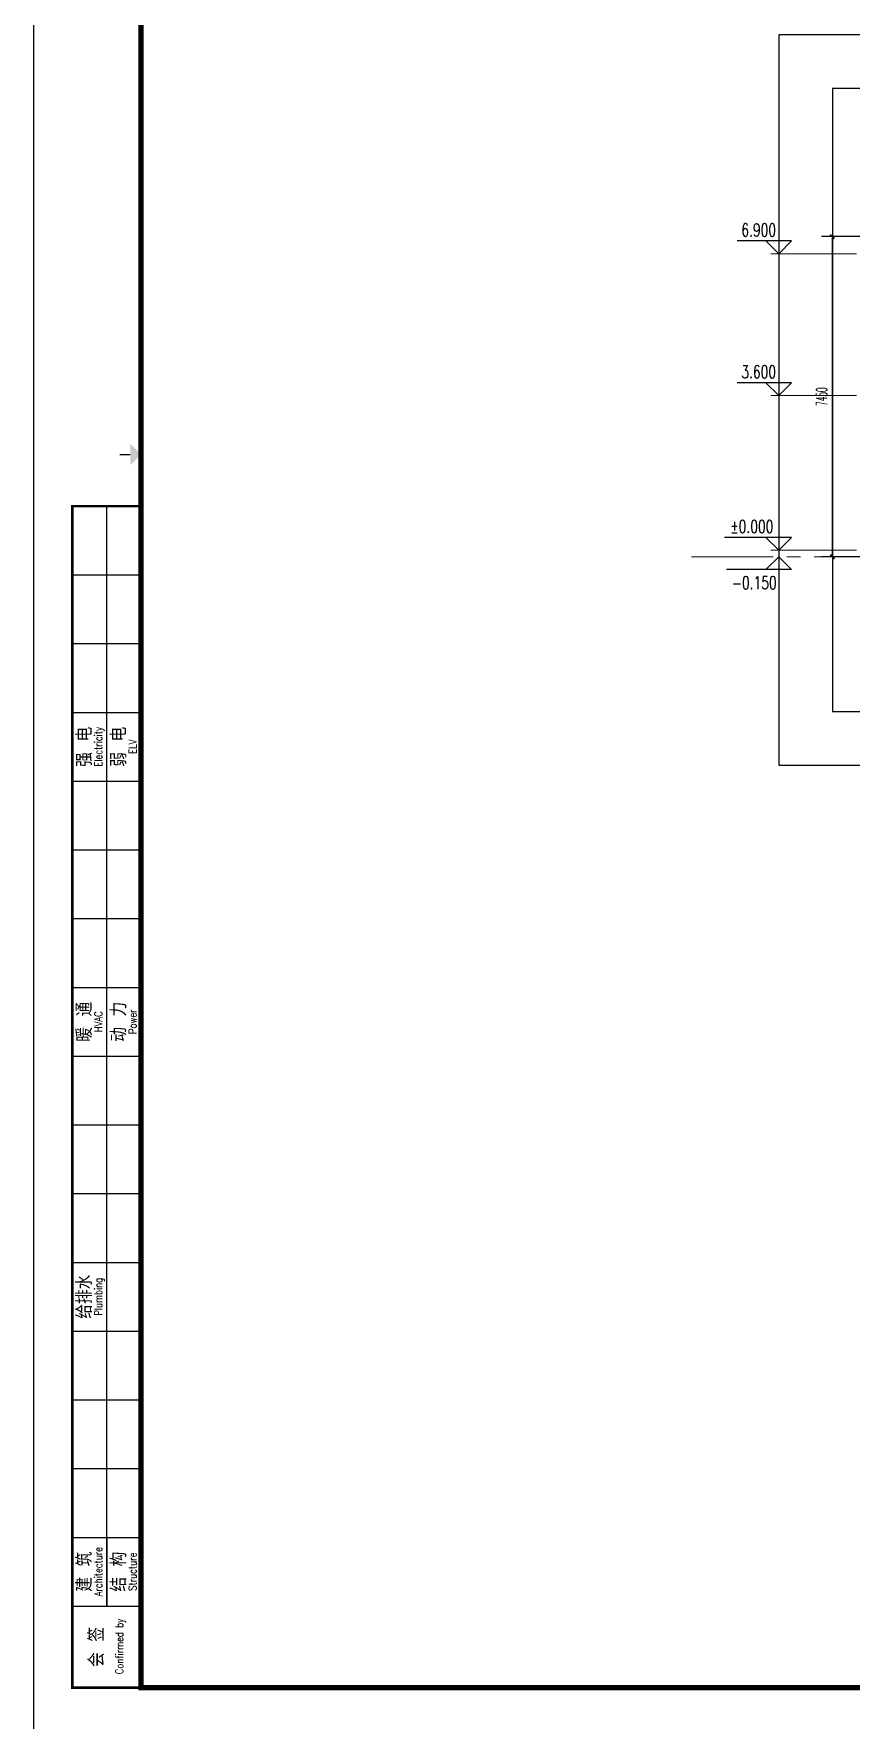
# Model space of a CAD drawing. Header units: millimetres. Extents: x -13830 to 215738, y -24143 to 193994.
# Drawn here: x -3452 to 15588, y 5800 to 45052 of the extents above; entities that cross this region are included whole.
import ezdxf
from ezdxf.enums import TextEntityAlignment as Align

# ---------------------------------------------------------------- set-up
doc = ezdxf.new("R2010")
doc.units = ezdxf.units.MM
doc.header["$LTSCALE"] = 100
doc.linetypes.add('CENTER2', pattern=[28.575, 19.05, -3.175, 3.175, -3.175])
doc.linetypes.add('DOTE', pattern=[2.42, 2, -0.2, 0.02, -0.2])
doc.layers.get('0').update_dxf_attribs({"linetype": 'CONTINUOUS'})
doc.layers.get('DEFPOINTS').update_dxf_attribs({"linetype": 'CONTINUOUS'})
doc.layers.add('A-_ANOTGRID_E-', color=8, linetype='CENTER2', lineweight=5)
for name, color, linetype in [('DIM_ELEV', 3, 'CONTINUOUS'), ('PUB_DIM', 3, 'CONTINUOUS'), ('PUB_TEXT', 7, 'CONTINUOUS'), ('TK HAHA', 1, 'CONTINUOUS'), ('图框', 7, 'CONTINUOUS')]:
    doc.layers.add(name, color=color, linetype=linetype)
doc.styles.add('_TCH_DIM', font='SIMPLEX', dxfattribs={"bigfont": 'GBCBIG'})
doc.styles.add('DIM_FONT_T3', font='SIMPLEX', dxfattribs={"width": 0.494118, "bigfont": 'GBCBIG'})
doc.styles.add('TKZ2_tjkts.shx', font='tjromant.shx', dxfattribs={"bigfont": 'tjkts.shx'})
doc.dimstyles.new('_TCH_ARCH&&100', dxfattribs={"dimtxt": 255, "dimasz": 100, "dimexe": 250, "dimexo": 300, "dimgap": 122.5, "dimtad": 1, "dimdec": 0, "dimzin": 0, "dimdsep": 46, "dimtxsty": 'DIM_FONT_T3', "dimblk": 'ARCHTICK', "dimcen": 0.09, "dimclrt": 7, "dimazin": 0, "dimtfac": 1, "dimtdec": 0, "dimtix": 1, "dimtmove": 2, "dimatfit": 3, "dimldrblk": 'ARCHTICK', "dimfxl": 1, "dimtolj": 1, "dimtzin": 0, "dimarcsym": 0})

# ---------------------------------------------------------------- blocks, each defined once
blk = doc.blocks.new('TJAD_TK_A1')
for p, q in [((517.38, 385.45), (517.38, 641.45)), ((509.38, 625.45), (525.38, 625.45)), ((509.38, 609.45), (525.38, 609.45)), ((509.38, 593.45), (525.38, 593.45)), ((509.38, 577.45), (525.38, 577.45)), ((509.38, 561.45), (525.38, 561.45)), ((509.38, 545.45), (525.38, 545.45)), ((509.38, 529.45), (525.38, 529.45)), ((509.38, 513.45), (525.38, 513.45)), ((509.38, 497.45), (525.38, 497.45)), ((509.38, 481.45), (525.38, 481.45)), ((509.38, 465.45), (525.38, 465.45)), ((509.38, 449.45), (525.38, 449.45)), ((509.38, 433.45), (525.38, 433.45)), ((509.38, 417.45), (525.38, 417.45)), ((509.38, 401.45), (525.38, 401.45)), ((517.38, 401.45), (517.38, 385.45)), ((509.38, 385.45), (525.38, 385.45))]:
    blk.add_line(p, q)
at = {"layer": '图框'}
blk.add_line((500.38, 356.45), (500.38, 950.45), dxfattribs=at)
at = {"layer": '图框', "const_width": 1.2}
blk.add_lwpolyline([(1331.38, 940.45), (525.38, 940.45), (525.38, 366.45), (1331.38, 366.45)], close=True, dxfattribs=at)
at = {"layer": '图框'}
for points, const_width in [([(522.88, 653.45), (520.38, 653.45)], 0.3), ([(525.38, 366.45), (509.38, 366.45), (509.38, 641.45), (525.38, 641.45)], 0.6)]:
    blk.add_lwpolyline(points, dxfattribs=dict(at, const_width=const_width))
blk.add_solid([(522.88, 650.95), (522.88, 655.95), (525.38, 653.45)], dxfattribs=at)
at = {"style": 'TKZ2_tjkts.shx'}
for s, p in [('强 电', (512.17, 585.45)), ('弱 电', (520.17, 585.45)), ('暖 通', (512.17, 521.45)), ('动 力', (520.17, 521.45)), ('给排水', (512.17, 457.45)), ('建 筑', (512.17, 393.45)), ('结 构', (520.17, 393.45)), ('会 签', (515, 375.95))]:
    blk.add_text(s, height=3.6, rotation=90, dxfattribs=at).set_placement(p, align=Align.MIDDLE_CENTER)
at = {"style": 'TKZ2_tjkts.shx', "width": 0.8}
for s, p in [('Electricity', (515.4, 585.45)), ('ELV', (523.4, 585.45)), ('HVAC', (515.4, 521.45)), ('Power', (523.4, 521.45)), ('Plumbing', (515.4, 457.45)), ('Architecture', (515.4, 393.45)), ('Structure', (523.4, 393.45)), ('Confirmed by', (520.33, 376.06))]:
    blk.add_text(s, height=1.8, rotation=90, dxfattribs=at).set_placement(p, align=Align.MIDDLE_CENTER)
blk = doc.blocks.new('180703-expo')
at = {"layer": '图框'}
blk.add_blockref('TJAD_TK_A1', (-500.38, -356.45), dxfattribs=at)
blk = doc.blocks.new('_ArchTick')
at = {"color": 0, "linetype": 'ByBlock', "const_width": 0.4}
blk.add_lwpolyline([(-0.5, -0.5), (0.5, 0.5)], dxfattribs=at)
blk = doc.blocks.new('*D142')
at = {"layer": 'DEFPOINTS', "color": 0, "transparency": 16777216}
for p in [(15147, 40330), (16397, 40330), (16397, 32880)]:
    blk.add_point(p, dxfattribs=at)
at = {"layer": 'PUB_DIM', "color": 0, "lineweight": -2, "transparency": 16777216}
for p, q in [((16097, 40330), (14897, 40330)), ((15147, 32880), (15147, 40330)), ((16097, 32880), (14897, 32880))]:
    blk.add_line(p, q, dxfattribs=at)
at = {"layer": 'PUB_DIM', "color": 0, "lineweight": -2, "transparency": 16777216, "xscale": 100, "yscale": 100, "zscale": 100}
for p, rotation in [((15147, 40330), 90), ((15147, 32880), 270)]:
    blk.add_blockref('_ArchTick', p, dxfattribs=dict(at, rotation=rotation))
at = {"layer": 'PUB_DIM', "color": 7, "transparency": 16777216, "insert": (14897, 36605), "char_height": 255, "attachment_point": 5, "rotation": 90, "style": 'DIM_FONT_T3'}
blk.add_mtext('\\A1;7450', dxfattribs=at)

msp = doc.modelspace()

# ---------------------------------------------------------------- linework, layer by layer
at = {"layer": 'A-_ANOTGRID_E-', "linetype": 'DOTE', "ltscale": 10}
for p, q in [((13710.5, 39929.8), (57660.5, 39929.8)), ((13710.5, 36629.8), (57660.5, 36629.8)), ((13710.5, 33029.8), (57660.5, 33029.8))]:
    msp.add_line(p, q, dxfattribs=at)
at = {"layer": 'A-_ANOTGRID_E-'}
msp.add_line((11865, 32879.8), (55347.1, 32879.8), dxfattribs=at)
at = {"layer": 'DEFPOINTS'}
for points in [[(57847.1, 45029.8), (13897.1, 45029.8), (13897.1, 28029.8), (57847.1, 28029.8)], [(56597.1, 43779.8), (15147.1, 43779.8), (15147.1, 29279.8), (56597.1, 29279.8)]]:
    msp.add_lwpolyline(points, close=True, dxfattribs=at)
at = {"layer": 'DIM_ELEV'}
for p, q in [((14197.1, 40229.8), (12931.1, 40229.8)), ((13897.1, 39929.8), (13597.1, 40229.8)), ((13897.1, 39929.8), (14197.1, 40229.8)), ((14197.1, 36929.8), (12931.1, 36929.8)), ((13897.1, 36629.8), (13597.1, 36929.8)), ((13897.1, 36629.8), (14197.1, 36929.8)), ((14197.1, 33329.8), (12632.1, 33329.8)), ((13897.1, 33029.8), (13597.1, 33329.8)), ((13897.1, 33029.8), (14197.1, 33329.8)), ((14197.1, 32579.8), (12678.1, 32579.8)), ((13897.1, 32879.8), (13597.1, 32579.8)), ((13897.1, 32879.8), (14197.1, 32579.8))]:
    msp.add_line(p, q, dxfattribs=at)
at = {"layer": 'TK HAHA', "color": 1}
msp.add_lwpolyline([(-3451.8, 64957.2), (80648.2, 64957.2), (80648.2, 5557.2), (-3451.8, 5557.2)], close=True, dxfattribs=at)

# ---------------------------------------------------------------- block references
at = {"xscale": 100, "yscale": 100, "zscale": 100}
msp.add_blockref('180703-expo', (-3451.8, 5557.2), dxfattribs=at)

# ---------------------------------------------------------------- texts
at = {"layer": 'PUB_TEXT', "style": '_TCH_DIM', "width": 0.705882}
for s, p in [('6.900', (13027.1, 40334.8)), ('3.600', (13027.1, 37034.8)), ('%%P0.000', (12767.1, 33434.8)), ('-0.150', (12807.1, 32124.8))]:
    msp.add_text(s, height=297.5, dxfattribs=at).set_placement(p)

# ---------------------------------------------------------------- dimensions: what is measured, and where the dimension line sits
at = {"layer": 'PUB_DIM'}
dim = msp.add_aligned_dim(p1=(16397.1, 32879.8), p2=(16397.1, 40329.8), distance=1250, dimstyle='_TCH_ARCH&&100', dxfattribs=at)
dim.commit()
dim.dimension.update_dxf_attribs({"geometry": '*D142', "text_midpoint": (14897.1, 36604.8)})

doc.saveas('drawing.dxf')
